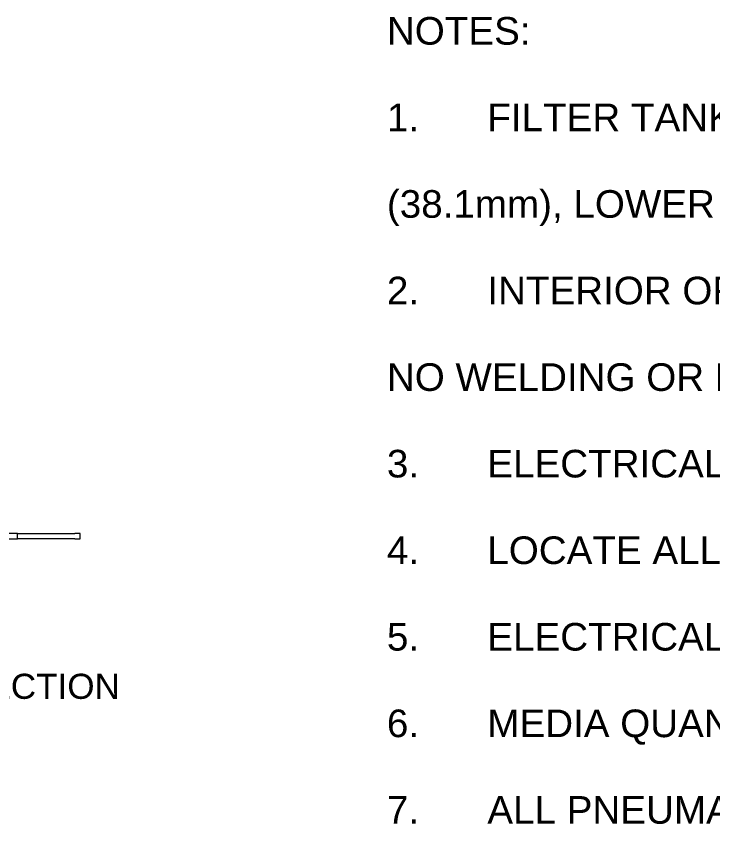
# Model space of a CAD drawing. Header units: inches. Extents: x 20 to 536, y 8 to 344.
# Drawn here: x 285.3 to 351.8, y 197.7 to 277.1 of the extents above; entities that cross this region are included whole.
import ezdxf

# ---------------------------------------------------------------- set-up
doc = ezdxf.new("R2010")
doc.units = ezdxf.units.IN
doc.header["$LTSCALE"] = 16
doc.header["$MEASUREMENT"] = 0
for name, color, linetype, lineweight in [('Symbol', 7, 'Continuous', 25), ('Symbol (ANSI)', 7, 'Continuous', 25), ('Visible', 7, 'Continuous', 18)]:
    doc.layers.add(name, color=color, linetype=linetype, lineweight=lineweight)
doc.styles.add('Standard D-E', font='arial.ttf')
doc.styles.add('Standard D-E NeptuneBenson', font='arial.ttf')
doc.dimstyles.new('Default D-E$7', dxfattribs={"dimscale": 16, "dimtxt": 0.15, "dimasz": 0.098425, "dimexe": 0.125, "dimexo": 0.0625, "dimgap": 0.031496, "dimtad": 0, "dimtih": 1, "dimtoh": 1, "dimrnd": 1e-08, "dimzin": 4, "dimdsep": 46, "dimtxsty": 'Standard D-E', "dimcen": 0.09, "dimdle": 0.393701, "dimclrd": 256, "dimclre": 256, "dimclrt": 256, "dimadec": 0, "dimazin": 1, "dimtfac": 1, "dimtofl": 0, "dimtmove": 0, "dimatfit": 3, "dimfxl": 1, "dimtolj": 1, "dimtzin": 4, "dimlwd": -1, "dimlwe": -1, "dimarcsym": 0})

msp = doc.modelspace()

# ---------------------------------------------------------------- linework, layer by layer
at = {"layer": 'Visible', "linetype": 'Continuous', "lineweight": 18}
for p, q in [((285.373341, 227.65728), (283.373341, 227.65728)), ((283.373341, 227.15728), (285.373341, 227.15728)), ((285.373341, 227.65728), (285.873341, 227.65728)), ((285.373341, 227.15728), (285.373341, 227.65728)), ((285.873341, 227.15728), (285.373341, 227.15728)), ((285.873341, 227.65728), (290.873341, 227.65728)), ((290.873341, 227.15728), (285.873341, 227.15728)), ((291.373341, 227.65728), (290.873341, 227.65728)), ((290.873341, 227.15728), (291.373341, 227.15728)), ((291.373341, 227.15728), (291.373341, 227.65728))]:
    msp.add_line(p, q, dxfattribs=at)

# ---------------------------------------------------------------- texts
at = {"layer": 'Symbol', "insert": (262.200936, 214.257725), "char_height": 2.40000008, "width": 32.97805185, "attachment_point": 1, "style": 'Standard D-E'}
msp.add_mtext('\\fArial|b0|i0;INLET CONNECTION', dxfattribs=at)
at = {"layer": 'Symbol (ANSI)', "insert": (320.691151, 277.025982), "char_height": 2.400000077, "width": 216.20722956, "attachment_point": 1, "line_spacing_factor": 1.741933, "style": 'Standard D-E NeptuneBenson'}
msp.add_mtext('\\pxsm1.88;\\fArial|b0|i0;{\\H2.6400;NOTES:\\P}\\fArial|b0|i0;{\\H2.6400;1.^I}\\fArial|b0|i0;{\\H2.6400;FILTER TANK IS TO BE CONSTRUCTED OF HIGH QUALITY A36 CARBON STEEL, UPPER HEAD THICKNESS = 1 1/2" \\P(38.1mm), LOWER HEAD THICKNESS = 5/16" (7.93mm) & SHELL THICKNESS = 1/4" (6.35mm).\\P}\\fArial|b0|i0;{\\H2.6400;2.^I}\\fArial|b0|i0;{\\H2.6400;INTERIOR OF TANK IS LINED WITH FLEXSOL 3000. EXTERIOR IS COATED WITH 5-8 MILS OF HIGH SOLIDS ENAMEL. \\PNO WELDING OR EXTREME HEAT IS TO BE APPLIED TO TANK AFTER LINING OR COATING PROCESS IS DONE.\\P}\\fArial|b0|i0;{\\H2.6400;3.^I}\\fArial|b0|i0;{\\H2.6400;ELECTRICAL REQUIREMENTS: 120VAC-10-60Hz, 15 AMP CIRCUIT PROTECTION.\\P}\\fArial|b0|i0;{\\H2.6400;4.^I}\\fArial|b0|i0;{\\H2.6400;LOCATE ALL ELECTRICAL ITEMS IN A NON-HAZARDOUS LOCATION.\\P}\\fArial|b0|i0;{\\H2.6400;5.^I}\\fArial|b0|i0;{\\H2.6400;ELECTRICAL CONNECTIONS ARE THE RESPONSIBILITY OF THE CUSTOMER.\\P}\\fArial|b0|i0;{\\H2.6400;6.^I}\\fArial|b0|i0;{\\H2.6400;MEDIA QUANTITIES ARE INDICATED FOR INFORMATIONAL PURPOSES ONLY.\\P}\\fArial|b0|i0;{\\H2.6400;7.^I}\\fArial|b0|i0;{\\H2.6400;ALL PNEUMATIC TUBING SUPPLIED BY POOL CONTRACTOR.\\P}\\fArial|b0|i0;{\\H2.6400;8.^I}\\fArial|b0|i0;{\\H2.6400;DRAIN VALVE MUST BE A BUTTERFLY VALVE AND INSTALLED DIRECTLY ON THE BOTTOM TANK HEAD.\\P}\\fArial|b0|i0;{\\H2.6400;9.^I}\\fArial|b0|i0;{\\H2.6400;DESIGN PRESSURE IS 50 PSI (344.73 kpa). HYDROSTATICALLY TESTED TO 75 PSI (517.11 kpa).\\P}\\fArial|b0|i0;{\\H2.4000;10. THIS PRECOAT FILTER UTILIZES TUBE ELEMENTS AND THE EFFECTIVE  FILTRATION  AREA REPRESENTS THE UNCOATED \\PAREA.}\\fArial|b0|i0;{\\H2.6400;\\P}', dxfattribs=at)

# ---------------------------------------------------------------- leaders
at = {"layer": 'Symbol', "annotation_type": 0, "has_hookline": 1, "hookline_direction": 0, "text_width": 32.38363}
msp.add_leader([(253.940929, 219.10194), (260.122196, 213.057724), (261.696999, 213.057724)], dimstyle='Default D-E$7', override={"dimtad": 0}, dxfattribs=at)

doc.saveas('drawing.dxf')
